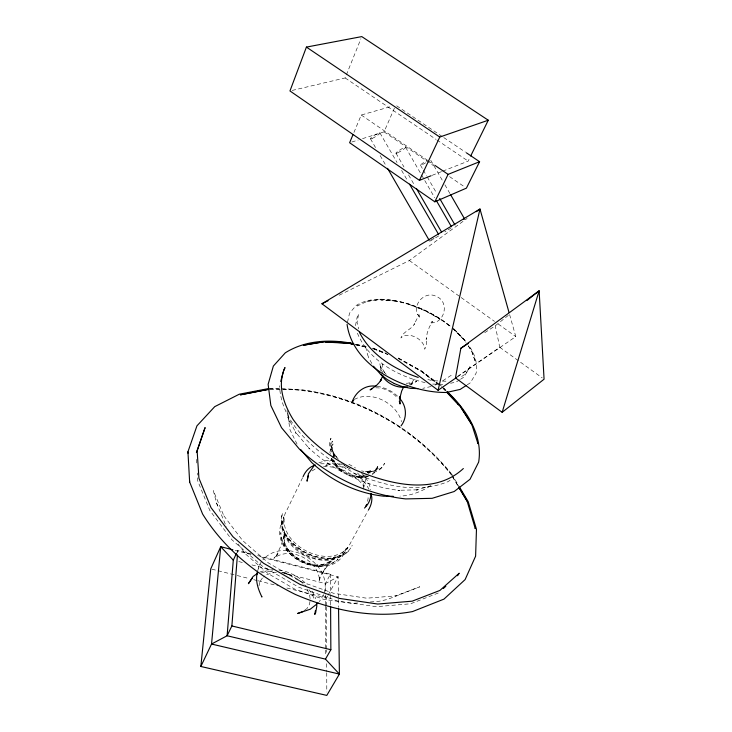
<?xml version="1.0" encoding="UTF-8"?>
<svg xmlns="http://www.w3.org/2000/svg" width="732" height="732" viewBox="0 0 732 732"><rect width="100%" height="100%" fill="white"/><g stroke="black" fill="none" stroke-linecap="round" stroke-linejoin="round"><path stroke-width="0.55" stroke-dasharray="3.66 2.75" d="M237.616 552.733L237.79 550.473L251.021 553.868M330.352 454.124L330.443 453.41M367.656 501.292L368.132 498.016L367.501 495.033M363.722 487.082C364.701 481.674 361.041 476.724 357.536 472.991M380.155 370.685L380.539 368.159L382.534 364.17L382.159 366.695L382.882 369.578L384.684 372.615M324.285 592.874C332.447 561.664 284.373 535.998 262.898 559.751M310.002 601.429L309.444 604.449L306.809 608.759M333.719 458.022L334.295 454.984M332.685 457.729L333.883 453.328L333.27 456.539M329.885 452.687L330.654 448.689L333.014 443.912L332.246 447.902L333.097 452.385L335.512 457.052M355.496 325.658L357.125 317.221L358.662 313.946L357.051 322.364L358.625 328.933M347.499 322.236L349.548 313.159L356.173 305.473C372.259 295.609 392.196 299.196 409.325 304.082L425.42 310.505M282.799 525L284.144 519.098C273.777 532.594 282.799 550.199 295.582 558.196M281.793 524.734L283.915 516.829L282.525 522.932L282.461 522.191C281.051 550.199 329.922 575.16 346.282 548.048C339.373 571.939 311.594 569.771 294.978 557.72M363.438 488.939L366.512 475.672M258.982 585.875L260.171 580.869L259.997 581.537L262.843 577.383L262.321 577.804L264.929 575.938M257.554 571.427L259.393 564.793L262.285 560.63M258.314 568.279L258.753 566.504M292.169 90.429L345.129 77.949L360.922 38.723M353.922 132.474L361.242 115.034L391.4 106.405M362.541 138.65L384.062 131.851L395.262 106.195M236.893 552.422L237.79 550.473M302.591 477.694L284.931 514.129C276.733 544.297 329.244 571.518 348.505 546.722L367.821 511.11M442.75 171.151L468.169 161.113L470.182 157.023M367.693 472.817L368.617 471.069L367.528 472.762M383.87 464.472L384.501 463.292C381.958 470.319 374.272 473.421 367.244 472.835M257.637 555.57L330.397 574.236L325.356 583.587L325.365 593.734M347.233 548.488L347.801 547.435C341.103 563.686 319.555 562.24 306.241 555.844C290.183 548.854 276.824 531.057 282.644 513.068C271.197 546.163 335.11 578.115 352.174 545.477L351.79 546.182M326.573 605.904L326.554 597.98L327.607 596.049M328.128 595.089L338.138 576.798L259.494 556.631M323.654 594.613L319.317 601.658M368.516 473.064L370.236 470.374L368.471 473.339M410.762 385.151L414.202 379.139C412.72 382.479 408.721 383.513 405.354 383.22M344.626 552.669L345.101 552.074L339.877 556L340.481 555.634L333.472 557.958L334.067 557.894C315.666 560.346 296.634 550.94 286.349 535.687L286.615 536.144L283.385 529.053M332.072 458.534L324.761 466.851C329.473 462.981 336.052 462.953 341.707 464.372M372.396 473.833L372.936 473.339M430.151 240.672L429.675 241.13L430.462 240.837M484.721 332.694L495.235 325.822L510.158 313.909M303.89 610.863L306.406 608.896M450.116 480.165L448.341 481.51C417.505 494.21 383.12 485.664 353.739 472.991M348.761 551.141C326.646 568.599 291.135 551.352 282.104 526.958M339.218 295.225L409.344 260.519L467.135 218.374M438.688 235.914L431.276 240.416M451.26 227.844L447.215 230.443M457.738 376.678L515.786 336.583L509.609 314.586M451.232 375.315L442.22 381.116M457.317 376.596L499.773 347.288L495.235 325.822M382.04 467.217C376.486 472.094 368.452 472.506 361.535 470.896M372.13 474.537L373.906 473.329L378.536 465.278L376.413 468.617L372.863 471.033M430.846 240.178L431.779 239.565M467.19 384.849L470.392 382.763L476.12 373.155C477.822 363.237 474.684 353.153 468.517 345.321M459.641 379.835L456.137 382.058L450.601 383.257M460.51 379.277L464.006 377.053L469.99 366.723L465.781 373.878L459.659 377.749M312.143 470.923L316.215 468.343M432.905 238.852L434.131 238.11M354.279 399.471C371.463 390.028 396.826 403.259 401.511 421.714M444.791 231.843L445.971 231.175M438.248 383.495L434.698 385.288M318.832 462.825L326.545 460.428L333.582 460.236M357.792 305.747L357.326 305.967L367.363 301.218L380.155 299.461C406.187 299.992 431.377 310.642 451.388 327.021M430.306 485.957C421.275 491.657 410.753 495.784 399.965 496.104M432.164 175.332L441.698 171.562M438.276 593.021L410.579 603.781L376.211 606.691L337.791 601.082L298.601 587.146L262.175 566.001L231.733 539.612L209.782 510.414L197.759 480.979L197.256 473.018M266.668 574.702L272.176 572.9L276.376 572.634M259.961 572.04L266.247 570.008L273.548 569.56M261.26 572.982L265.451 571.628L273.795 571.097M351.772 142.045L358.232 140.004M431.002 485.728L416.398 490.083L418.878 489.79L397.888 490.303L399.773 490.477C365.671 486.579 333.563 471.005 308.492 447.691L309.499 448.872L295.206 431.779L296.277 433.747L287.923 416.966L289.277 422.227L287.795 412.555M368.37 476.404C363.054 478.499 357.216 477.904 351.836 476.395M365.652 475.004L360.684 476.431L356.429 476.505M365.039 476.175L361.224 477.218L356.722 477.301M368.589 475.928L364.92 476.944L359.485 477.035M368.105 472.332L375.187 470.301L379.002 467.711L374.217 471.198L366.714 472.625M431.157 386.505L422.785 388.335M409.38 384.666L412.107 384.09L416.837 381.116L414.001 382.827L407.376 383.55M366.942 301.419L379.432 299.681L396.021 300.962M357.747 602.994L351.817 603.388L323.443 599.243L294.557 589.022L268.049 573.559L245.668 554.124L236.811 542.366M370.264 601.969L379.359 601.219L387.32 599.471L419.775 586.799L395.701 595.885L396.433 595.821L366.686 598.2L333.636 593.304L300.093 581.345L268.626 563.1L242.621 540.573L223.589 515.438L223.919 516.005L213.351 490.66L216.544 503.085L226.334 526.647M316.242 566.001C324.047 566.486 332.593 563.201 335.485 555.423C332.465 562.707 324.093 565.278 316.791 564.958M361.837 476.047C350.619 476.861 338.614 470.566 333.948 460.144M365.607 477.063C353.602 477.932 339.529 473.128 334.359 461.425M365.012 471.774L370.072 471.701M323.535 466.705C339.017 465.735 354.462 473.677 363.667 485.993M320.561 463.804L328.741 463.722L337.461 465.369L346.181 468.626M382.333 299.919L380.85 299.919L394.932 300.98M269.23 388.482L280.521 388.793M281.655 388.829C347.38 389.36 410.981 423.563 451.9 474.354L452.037 474.583M270.044 389.012L302.737 389.918C360.272 398.318 414.669 428.11 450.885 473.878L452.211 476.029M269.715 389.177C339.2 386.569 407.953 420.452 451.113 474.455M375.717 387.814C384.053 387.585 392.279 391.702 397.531 398.107M432.667 384.062L445.074 384.465M437.809 380.933L433.289 380.777L426.838 379.35M442.32 381.088L446.84 381.244M279.002 570.164C289.689 571.482 299.452 577.155 307.101 584.575M310.514 565.049L302.609 562.268M285.132 573.513L291.675 575.883M377.145 386.267C385.169 387.576 392.974 391.263 398.556 397.229M425.1 382.607C397.439 376.202 367.693 359.87 357.051 332.237M355.761 344.626L367.83 347.38M372.222 348.377L374.418 348.88M355.688 344.745L367.684 347.471M355.542 344.781L367.308 347.462M356.429 344.315L366.366 346.584M356.054 344.507L368.004 347.233M393.917 300.779C414.797 304.64 434.643 313.68 451.04 327.186M211.841 569.167L236.107 575.261M237.214 575.544L249.347 578.591M253.757 579.698L257.069 580.531M258.167 580.805L278.023 585.792M286.843 588.006L326.554 597.98M238.778 561.581L244.25 562.972M251.927 564.921L272.743 570.219M281.518 572.442L325.356 583.587L338.138 576.798L338.413 598.291M235.118 550.382L251.735 554.636M373.43 348.469L384.986 352.97M282.598 572.442L291.309 575.553L299.361 580.22L306.26 586.167M311.365 564.171C296.863 560.044 281.564 548.799 280.813 532.539C280.338 540.353 284.4 547.554 289.598 553.081M346.913 474.556L352.687 476.651M372.991 348.093L385.663 353.044M373.723 348.926L388.052 354.517M373.137 348.716L387.74 354.416M409.49 304.585L425.21 310.835L440.133 319.152M425.365 310.45L440.435 318.841L451.315 326.957M398.345 357.985L422.273 371.408L438.184 383.595M398.391 358.204L421.769 371.316L438.203 383.897M398.171 358.488L421.806 371.746L438.386 384.446M348.88 464.234L355.523 468.023M344.342 465.644L350.143 468.956M350.116 469.102L340.7 462.899M396.653 105.811L442.833 136.93M443.775 137.57L465.451 152.174M345.129 77.949L435.988 139.355M436.94 139.995L468.169 161.113M361.242 115.034L427.323 160.189M428.266 160.83L433.93 164.7M384.062 131.851L433.664 165.752M449.567 176.632L464.546 186.87M409.344 260.519L460.254 296.899M461.178 297.558L494.493 321.366M498.199 324.011L515.786 336.583M499.773 347.288L542.22 377.877M341.908 470.429L336.94 466.366M439.063 384.273L441.716 386.304M421.293 371.06L437.956 383.824M421.486 371.517L438.459 384.529M342.302 471.93L335.283 465.067L333.023 459.522M341.862 471.573C337.214 468.251 333.023 463.896 331.157 458.415M297.924 579.497L303.268 584.109M454.014 328.961L466.147 341.798M454.05 329.263L463.923 339.245L465.781 342.027M452.285 327.689L463.21 339.035M452.76 328.467L464.125 339.904L466.01 342.713M443.482 387.658L446.63 390.97M443.51 388.18L445.825 390.623M442.247 387.338L445.852 391.062M443.555 388.866L445.074 390.476M386.231 374.372L382.909 370.767L380.75 367.107L379.871 363.648L380.796 369.294L382.827 372.744M361.288 472.698C365.799 477.42 369.779 483.147 370.612 489.772M337.141 457.381C332.319 452.413 328.549 445.148 330.992 438.175C327.927 444.205 330.471 451.452 334.597 456.31M338.422 459.303C333.838 454.618 329.976 447.81 332.301 441.131C330.159 446.291 331.87 451.946 334.762 456.42M337.26 466.623L333.115 461.846L330.718 457.171M286.807 547.618C297.219 563.32 322.528 572.113 338.12 559.211C320.195 577.026 276.476 558.287 284.666 531.771C279.002 554.938 313.479 574.721 331.505 560.044L321.741 573.961L325.054 568.608L320.534 576.542L318.887 581.812L319.719 577.228L319.454 579.442C317.615 559.678 290.055 545.852 273.878 558.278L278.004 553.74L275.507 557.372L280.859 545.981L285.096 533.262L284.043 537.965L284.739 543.181M308.904 589.58L311.548 593.002L314.87 600.313M468.27 345.724L471.6 350.701L475.452 362.001L471.673 351.131L466.641 343.647M417.579 314.184L420.159 318.164L419.097 314.705L414.065 324.432L414.651 323.617C411.366 329.812 403.204 331.276 400.898 337.964C408.2 330.727 424.743 339.346 424.652 349.228L426.326 346.026L426.308 338.083L426.17 339.483L427.214 333.051L429.428 326.902L432.786 321.202L429.876 322.775C444.635 324.55 450.134 301.794 436.409 296.478C424.981 290.064 410.881 305.253 418.75 315.995M451.9 474.354L458.973 486.204M452.788 476.989L457.921 485.6M452.257 476.376L457.976 485.966M371.883 363.502L368.745 357.957L367.327 353.821M405.601 147.324L420.992 173.996M421.568 174.985L434.68 197.704M396.012 153.217L403.991 167.024M408.548 174.911L414.815 185.763M379.945 132.94L397.037 162.513M401.594 170.391L407.285 180.246M370.474 138.815L376.733 149.639M380.146 155.541L385.837 165.377M430.755 160.253L442.622 180.841M444.882 184.766L449.97 193.587M420.479 165.203L422.739 169.119M423.306 170.099L426.692 175.964M427.259 176.943L436.858 193.587M369.01 489.433C361.26 473.448 342.86 467.675 328.842 458.79C304.96 441.24 280.64 417.277 279.569 385.755M331.715 458.653L333.572 462.258M297.064 444.114L290.028 429.894L287.036 410.167M312.399 591.419L315.721 598.73M307.037 589.068L309.526 594.576L310.341 600.057M216.544 503.085L217.697 505.839M365.46 345.989L365.78 347.435M365.671 346.959L367.427 354.242M196.386 459.357L196.743 465.049M338.431 599.417L338.532 607.34M330.397 574.236L330.516 593.679M330.525 594.823L330.59 605.117M326.573 607.038L326.682 648.955M326.682 650.089L326.692 652.349M326.719 663.677L326.737 671.61M326.747 672.745L326.792 692.005M325.365 594.86L325.383 605.007M325.383 606.133L325.447 648.982M325.456 650.108L325.456 655.744M425.667 162.779A5.682 0.631 -31.4 0 1 420.552 164.956A5.682 0.631 -31.4 0 1 427.47 160.29M397.714 152.778A5.627 0.732 -31.5 0 0 405.546 147.58A5.627 0.732 -31.5 0 0 399.141 150.444A5.627 0.732 -31.5 0 0 397.714 152.778M372.24 138.412A5.572 0.851 -31.6 0 0 379.926 133.215A5.572 0.851 -31.6 0 0 373.457 135.996A5.572 0.851 -31.6 0 0 372.24 138.412"/><path stroke-width="1.1" d="M338.55 608.475L339.392 674.081L326.801 695.4L200.843 666.477L211.53 644.041L227.112 635.76L231.87 625.961L237.433 554.984M236.445 553.392L233.298 560.181L227.112 635.76L325.466 659.129L339.392 674.081L211.53 644.041L220.716 546.685L232.904 549.814M200.843 666.477L210.743 568.892L220.716 546.685L233.298 560.181M257.307 572.47C255.139 580.842 258.268 589.553 261.937 597.01L261.717 596.589M370.941 493.761C370.84 499.169 368.489 504.394 364.518 508.045M315.455 610.534L314.76 614.432L315.629 612.84L316.837 606.032L316.526 603.946M460.849 348.313L455.469 377.877L502.152 412.317L544.068 379.203L539.136 290.787L460.849 348.313L468.489 343.317M308.19 475.809L307.056 481.18L308.456 473.714L313.937 465.909M438.084 390.266L479.982 209.013L321.943 303.771L438.084 390.266L456.805 377.328M256.795 574.574L257.207 572.863M280.74 381.436L283.357 371.7M459.394 486.908L468.215 501.695L476.468 529.3L475.608 556.174L465.113 579.588L443.958 599.124L412.5 611.577C372.588 619.025 332.182 610.241 295.353 594.457C258.167 575.956 224.642 549.668 202.599 514.029L189.643 481.985L187.932 451.8L196.945 425.85L214.732 406.644L239.273 394.219L268.928 388.509M502.152 412.317L539.136 290.787L526.839 300.596M196.386 452.605L205.097 427.58L197.146 450.875L198.921 478.179L210.99 507.605L233.014 536.812L263.52 563.237L300.029 584.411L339.291 598.392L377.767 604.046L412.171 601.173L439.895 590.449L459.202 573.211L457.592 575.745M470.685 155.998L488.271 120.222L361.773 36.6L306.415 47.095L289.964 90.951L419.454 180.356L431.102 175.753M382.964 375.58L380.347 380.951L381.335 379.569L379.048 382.726L376.385 385.517L370.099 389.882L372.524 388.482M353.062 134.523L349.622 142.731L434.826 201.803L466.412 188.142L479.588 161.708L466.394 152.814M283.65 370.621L284.977 367.592C276.925 385.05 283.595 404.082 293.12 419.445C308.977 441.552 331.148 457.903 355.304 469.962C388.372 483.788 433.792 496.049 463.347 468.535M419.454 180.356L439.767 137.049L488.271 120.222M434.826 201.803L448.094 174.381L479.588 161.708M303.075 476.688C305.345 471.307 309.627 466.44 315.492 465.104M403.414 387.448L401.685 391.025L399.699 398.656L399.947 396.634L400.065 404.018L399.306 401.118M401.008 425.896C407.559 417.633 406.644 405.354 399.251 397.988M368.361 510.122C371.38 505.089 373.11 498.995 370.776 493.322M325.466 659.129L330.855 649.714L330.599 606.261M365.652 506.215L366.778 504.385M252.293 578.115L248.404 583.697L253.08 576.487L257.243 573.559M353.675 400.294L351.882 402.756C355.057 392.352 365.012 384.382 376.175 386.24M318.146 603.012L310.277 609.207L297.576 613.508L303.048 611.513M443.317 588.51L445.834 586.259M476.312 211.685L479.982 209.013L508.996 312.381M466.311 385.425L460.163 389.415L446.41 392.471C407.312 392.919 352.916 367.217 347.069 324.358M321.943 303.771L328.037 300.751M463.923 219.326L464.454 219.106M407.331 386.807C397.256 388.875 386.148 383.376 381.326 374.336M268.955 389.223L240.352 394.85L262.102 390.65M264.279 390.229L268.626 389.387M393.249 496.287L383.769 496.204C356.786 493.222 331.367 480.924 311.603 462.414L300.642 449.466M417.807 388.61L410.506 388.344L401.63 386.395M327.451 342.192L325.85 342.109L350.271 343.381L353.565 344.132M350.271 343.381L349.118 343.317L353.4 344.296M333.362 342.237L324.322 341.762L303.368 345.23L324.834 341.542L348.459 342.777L353.885 344.013M336.757 342.411L346.922 342.942M349.146 343.253L353.51 344.25M353.117 343.564C330.379 339.062 305.381 340.151 285.306 352.815L273.356 366.055L268.132 384.309L270.831 405.437L281.518 427.689L299.37 449.091C328.522 476.312 365.954 494.484 405.711 498.913L432.127 498.318L454.179 491.529L470.036 479.259L478.673 462.048C483.038 434.762 466.366 409.774 447.408 391.803M231.87 625.961L330.855 649.714M373.476 366.22L380.805 374.564L387.301 379.615L394.338 383.577M394.31 383.568L401.786 386.459M418.237 377.438C394.585 369.349 370.978 355.221 359.403 332.218M306.415 47.095L439.767 137.049M434.881 165.35L448.094 174.381M447.362 392.251L459.714 405.281L471.701 424.176L477.959 443.647L477.786 442.952M446.932 392.279L459.797 405.793L471.847 424.77M446.593 392.078L458.754 404.915L457.866 403.826M459.065 487.512L467.053 500.908L475.269 528.632L475.178 528.165M458.543 486.917L467.126 501.31M436.391 200.669L451.223 226.353M416.526 188.719L441.597 232.117M409.563 184.19L438.614 234.46M387.548 168.333L429.098 240.151M450.528 194.566L464.097 218.09M439.676 198.473L454.929 224.898M187.932 451.8L188.014 453.245M189.561 480.649L189.643 481.985"/></g></svg>
